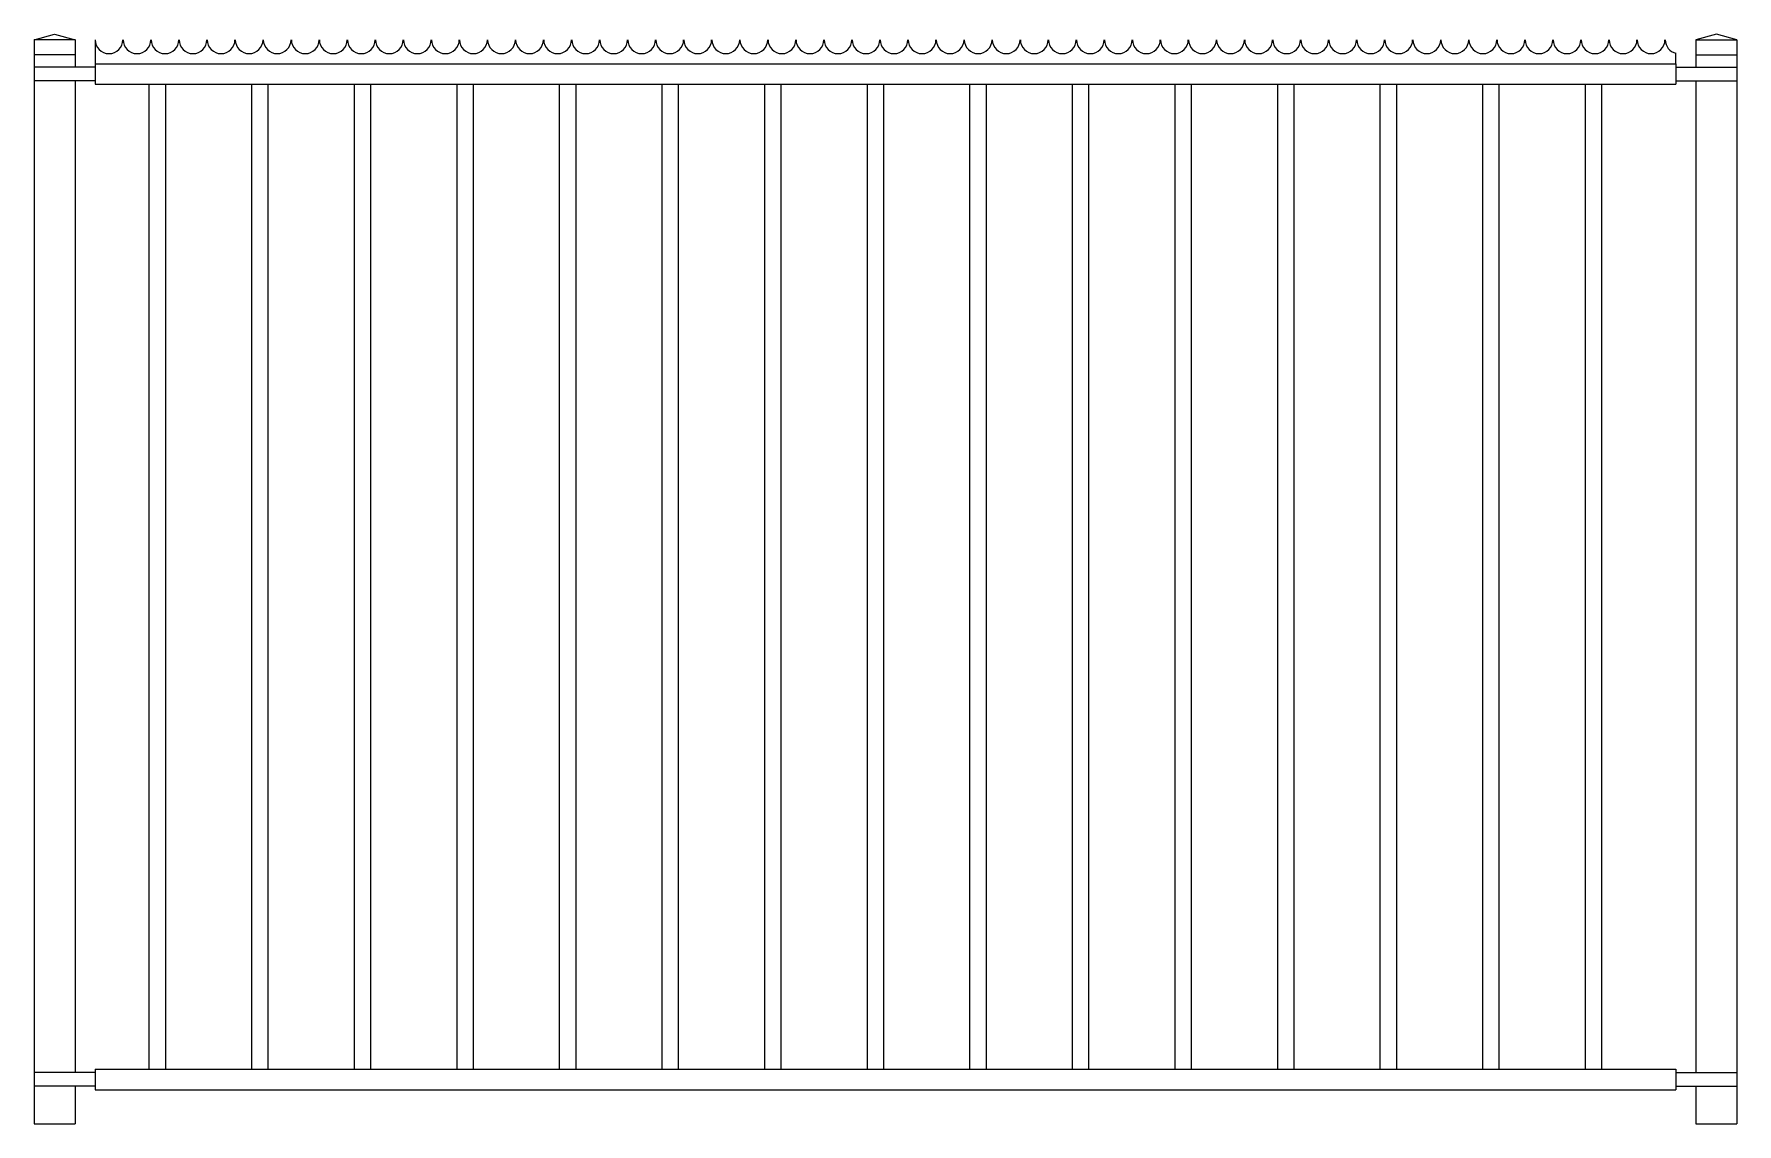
# Model space of a CAD drawing. Extents: x -0.03 to 2.46, y 0 to 1.59.
import ezdxf

# ---------------------------------------------------------------- set-up
doc = ezdxf.new("R2010")
doc.units = 0
doc.header["$LTSCALE"] = 0.0006
doc.header["$MEASUREMENT"] = 0
doc.layers.get('0').update_dxf_attribs({"linetype": 'CONTINUOUS'})

msp = doc.modelspace()

# ---------------------------------------------------------------- linework, layer by layer
for points in [[(-0.03, 1.5847), (0, 1.5933), (0.03, 1.5847)], [(-0.03, 1.5847), (-0.03, 0)], [(0.03, 1.5847), (-0.03, 1.5847)], [(0.03, 1.5847), (0.03, 1.545)], [(0.0592, 1.585), (0.0592, 1.55)], [(2.46, 1.5847), (2.43, 1.5933), (2.4, 1.5847)], [(2.4, 1.5847), (2.46, 1.5847)], [(2.4, 1.5847), (2.4, 1.545)], [(2.46, 1.5847), (2.46, 0)], [(0.03, 1.5629), (-0.03, 1.5629)], [(0.0592, 1.545), (-0.03, 1.545)], [(0.0592, 1.55), (2.3708, 1.55)], [(0.0592, 1.55), (0.0592, 1.52)], [(2.3708, 1.55), (2.3708, 1.5652)], [(2.3708, 1.55), (2.3708, 1.52)], [(2.3708, 1.545), (2.46, 1.545)], [(2.4, 1.5629), (2.46, 1.5629)], [(0.0592, 1.525), (-0.03, 1.525)], [(0.03, 1.525), (0.03, 0.075)], [(0.0592, 1.52), (2.3708, 1.52)], [(0.138, 1.52), (0.138, 0.08)], [(0.162, 1.52), (0.162, 0.08)], [(0.288, 1.52), (0.288, 0.08)], [(0.312, 1.52), (0.312, 0.08)], [(0.438, 1.52), (0.438, 0.08)], [(0.462, 1.52), (0.462, 0.08)], [(0.588, 1.52), (0.588, 0.08)], [(0.612, 1.52), (0.612, 0.08)], [(0.738, 1.52), (0.738, 0.08)], [(0.762, 1.52), (0.762, 0.08)], [(0.888, 1.52), (0.888, 0.08)], [(0.912, 1.52), (0.912, 0.08)], [(1.038, 1.52), (1.038, 0.08)], [(1.062, 1.52), (1.062, 0.08)], [(1.188, 1.52), (1.188, 0.08)], [(1.212, 1.52), (1.212, 0.08)], [(1.338, 1.52), (1.338, 0.08)], [(1.362, 1.52), (1.362, 0.08)], [(1.488, 1.52), (1.488, 0.08)], [(1.512, 1.52), (1.512, 0.08)], [(1.638, 1.52), (1.638, 0.08)], [(1.662, 1.52), (1.662, 0.08)], [(1.788, 1.52), (1.788, 0.08)], [(1.812, 1.52), (1.812, 0.08)], [(1.938, 1.52), (1.938, 0.08)], [(1.962, 1.52), (1.962, 0.08)], [(2.088, 1.52), (2.088, 0.08)], [(2.112, 1.52), (2.112, 0.08)], [(2.238, 1.52), (2.238, 0.08)], [(2.262, 1.52), (2.262, 0.08)], [(2.3708, 1.525), (2.46, 1.525)], [(2.4, 1.525), (2.4, 0.075)], [(0.0592, 0.075), (-0.03, 0.075)], [(0.0592, 0.08), (2.3708, 0.08)], [(0.0592, 0.08), (0.0592, 0.05)], [(2.3708, 0.08), (2.3708, 0.05)], [(2.3708, 0.075), (2.46, 0.075)], [(0.0592, 0.055), (-0.03, 0.055)], [(0.03, 0.055), (0.03, 0)], [(0.0592, 0.05), (2.3708, 0.05)], [(2.3708, 0.055), (2.46, 0.055)], [(2.4, 0.055), (2.4, 0)], [(-0.03, 0), (0.03, 0)], [(2.4, 0), (2.46, 0)]]:
    msp.add_lwpolyline(points)
for centre, end in [((0.0795, 1.585), 0), ((0.1205, 1.585), 0), ((0.1615, 1.585), 0), ((0.2025, 1.585), 0), ((0.2435, 1.585), 0), ((0.2845, 1.585), 0), ((0.3255, 1.585), 0), ((0.3665, 1.585), 0), ((0.4075, 1.585), 0), ((0.4485, 1.585), 0), ((0.4895, 1.585), 0), ((0.5305, 1.585), 0), ((0.5715, 1.585), 0), ((0.6125, 1.585), 0), ((0.6535, 1.585), 0), ((0.6945, 1.585), 0), ((0.7355, 1.585), 0), ((0.7765, 1.585), 0), ((0.8175, 1.585), 0), ((0.8585, 1.585), 0), ((0.8995, 1.585), 0), ((0.9405, 1.585), 0), ((0.9815, 1.585), 0), ((1.0225, 1.585), 0), ((1.0635, 1.585), 0), ((1.1045, 1.585), 0), ((1.1455, 1.585), 0), ((1.1865, 1.585), 0), ((1.2275, 1.585), 0), ((1.2685, 1.585), 0), ((1.3095, 1.585), 0), ((1.3505, 1.585), 0), ((1.3915, 1.585), 0), ((1.4325, 1.585), 0), ((1.4735, 1.585), 0), ((1.5145, 1.585), 0), ((1.5555, 1.585), 0), ((1.5965, 1.585), 0), ((1.6375, 1.585), 0), ((1.6785, 1.585), 0), ((1.7195, 1.585), 0), ((1.7605, 1.585), 0), ((1.8015, 1.585), 0), ((1.8425, 1.585), 0), ((1.8835, 1.585), 0), ((1.9245, 1.585), 0), ((1.9655, 1.585), 0), ((2.0065, 1.585), 0), ((2.0475, 1.585), 0), ((2.0885, 1.585), 0), ((2.1295, 1.585), 0), ((2.1705, 1.585), 0), ((2.2115, 1.585), 0), ((2.2525, 1.585), 0), ((2.2935, 1.585), 0), ((2.3345, 1.585), 0), ((2.3755, 1.585), 256.6906)]:
    msp.add_arc(centre, 0.0203, 180, end)

doc.saveas('drawing.dxf')
